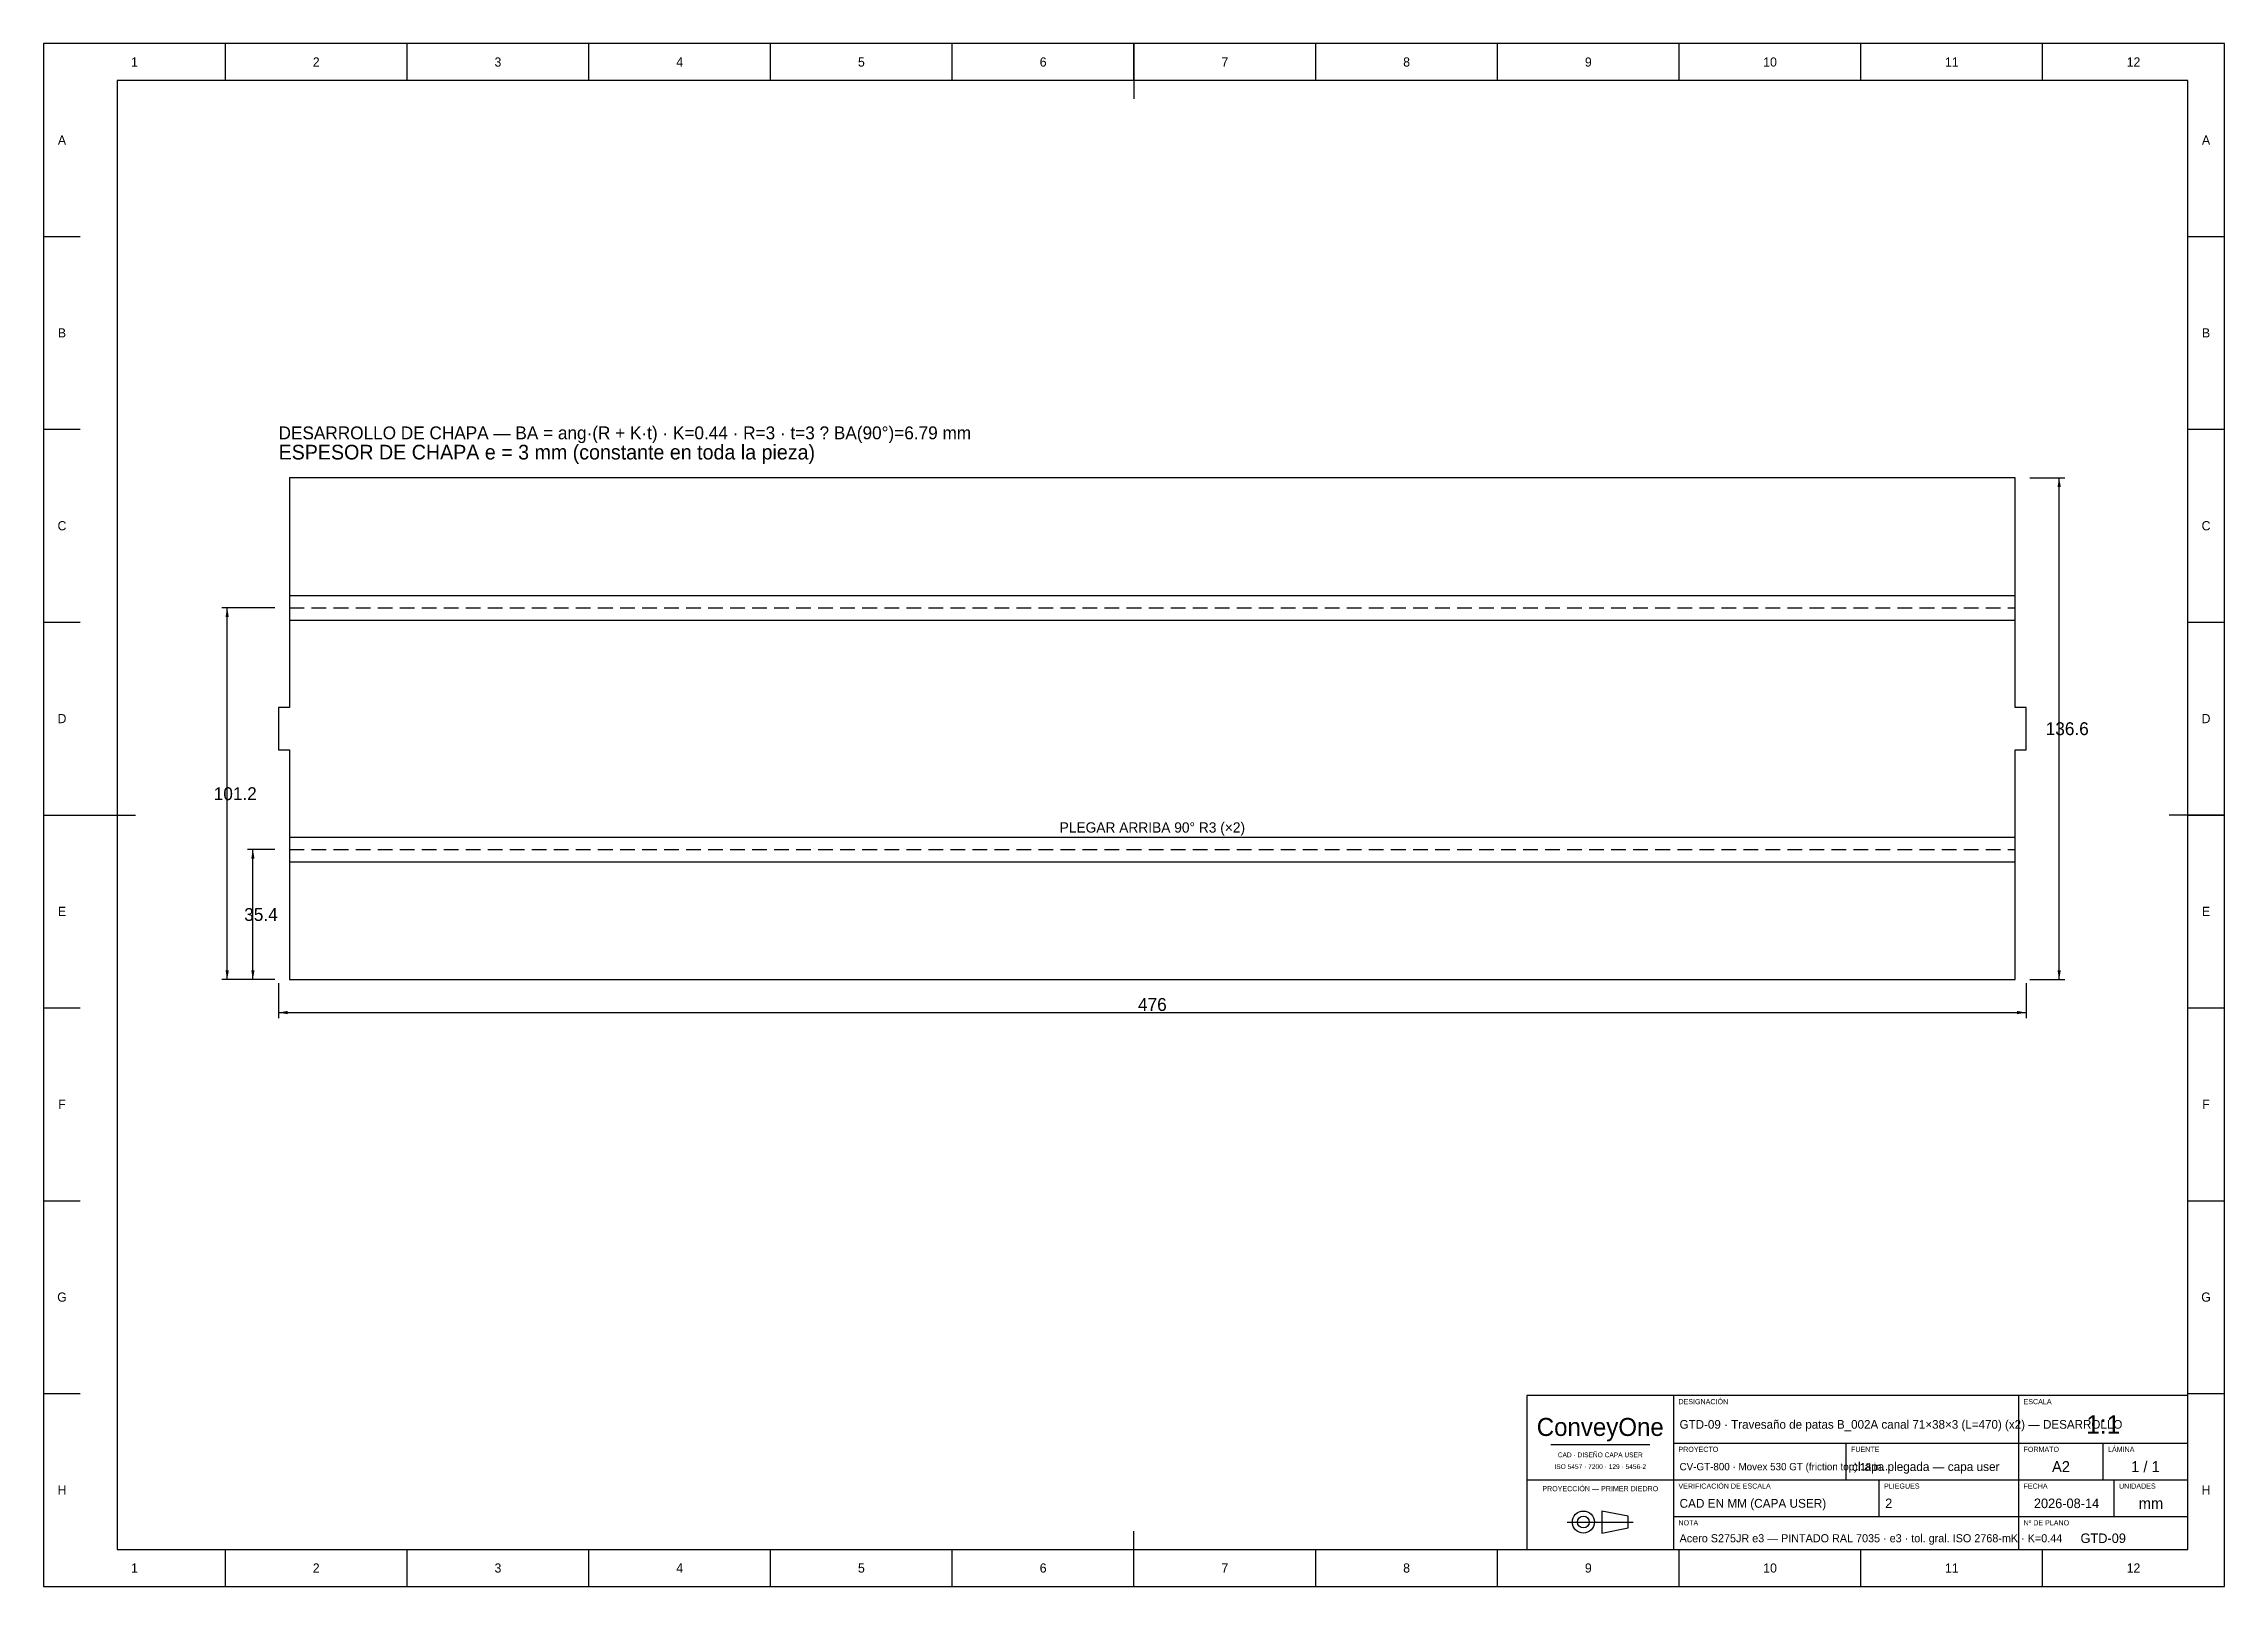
# Model space of a CAD drawing. Extents: x 0 to 594, y 0 to 420.
import ezdxf
from ezdxf.enums import TextEntityAlignment as Align

# ---------------------------------------------------------------- set-up
doc = ezdxf.new("R2010")
doc.units = 0
doc.linetypes.add('DASHED', pattern=[6, 4, -2])
for name, color, linetype in [('COTAS', 7, 'CONTINUOUS'), ('FINA', 7, 'CONTINUOUS'), ('NORMA', 7, 'CONTINUOUS'), ('PLIEGUE', 1, 'DASHED'), ('TEXTO', 7, 'CONTINUOUS'), ('VISIBLE', 7, 'CONTINUOUS')]:
    doc.layers.add(name, color=color, linetype=linetype)

msp = doc.modelspace()

# ---------------------------------------------------------------- linework, layer by layer
at = {"layer": 'COTAS'}
for p, q in [((541, 301.785), (550.5, 301.785)), ((549, 165.215), (549, 301.785)), ((63, 266.395), (48.5, 266.395)), ((50, 165.215), (50, 266.395)), ((63, 200.605), (55.5, 200.605)), ((57, 165.215), (57, 200.605)), ((63, 165.215), (48.5, 165.215)), ((63, 165.215), (55.5, 165.215)), ((64, 164.215), (64, 154.715)), ((540, 164.215), (540, 154.715)), ((541, 165.215), (550.5, 165.215)), ((64, 156.215), (540, 156.215))]:
    msp.add_line(p, q, dxfattribs=at)
for points in [[(549, 301.785), (549.45, 299.285), (548.55, 299.285)], [(50, 266.395), (50.45, 263.895), (49.55, 263.895)], [(57, 200.605), (57.45, 198.105), (56.55, 198.105)], [(50, 165.215), (50.45, 167.715), (49.55, 167.715)], [(57, 165.215), (57.45, 167.715), (56.55, 167.715)], [(549, 165.215), (549.45, 167.715), (548.55, 167.715)], [(64, 156.215), (66.5, 156.665), (66.5, 155.765)], [(540, 156.215), (537.5, 156.665), (537.5, 155.765)]]:
    msp.add_solid(points, dxfattribs=at)
at = {"layer": 'FINA'}
for p, q in [((594, 420), (0, 420)), ((0, 420), (0, 0)), ((49.5, 410), (49.5, 420)), ((99, 410), (99, 420)), ((148.5, 410), (148.5, 420)), ((198, 410), (198, 420)), ((247.5, 410), (247.5, 420)), ((297, 410), (297, 420)), ((346.5, 410), (346.5, 420)), ((396, 410), (396, 420)), ((445.5, 410), (445.5, 420)), ((495, 410), (495, 420)), ((544.5, 410), (544.5, 420)), ((594, 0), (594, 420)), ((0, 367.5), (10, 367.5)), ((584, 367.5), (594, 367.5)), ((0, 315), (10, 315)), ((584, 315), (594, 315)), ((67, 269.785), (537, 269.785)), ((0, 262.5), (10, 262.5)), ((67, 263.005), (537, 263.005)), ((584, 262.5), (594, 262.5)), ((0, 210), (10, 210)), ((584, 210), (594, 210)), ((67, 204.005), (537, 204.005)), ((67, 197.215), (537, 197.215)), ((0, 157.5), (10, 157.5)), ((584, 157.5), (594, 157.5)), ((0, 105), (10, 105)), ((584, 105), (594, 105)), ((0, 52.5), (10, 52.5)), ((584, 52.5), (594, 52.5)), ((410.5, 38.6), (437.5, 38.6)), ((444, 39), (538, 39)), ((491, 29), (491, 39)), ((538, 39), (584, 39)), ((561, 29), (561, 39)), ((404, 29), (444, 29)), ((444, 29), (538, 29)), ((500, 19), (500, 29)), ((538, 29), (584, 29)), ((564, 19), (564, 29)), ((444, 19), (538, 19)), ((538, 19), (584, 19)), ((415.03, 17.5), (432.97, 17.5)), ((49.5, 0), (49.5, 10)), ((99, 0), (99, 10)), ((148.5, 0), (148.5, 10)), ((198, 0), (198, 10)), ((247.5, 0), (247.5, 10)), ((297, 0), (297, 10)), ((346.5, 0), (346.5, 10)), ((396, 0), (396, 10)), ((445.5, 0), (445.5, 10)), ((495, 0), (495, 10)), ((544.5, 0), (544.5, 10)), ((0, 0), (594, 0))]:
    msp.add_line(p, q, dxfattribs=at)
at = {"layer": 'NORMA'}
for p, q in [((297, 420), (297, 405)), ((584, 410), (20, 410)), ((20, 410), (20, 10)), ((584, 10), (584, 410)), ((0, 210), (25, 210)), ((594, 210), (579, 210)), ((584, 52), (404, 52)), ((404, 52), (404, 10)), ((444, 10), (444, 52)), ((538, 10), (538, 52)), ((584, 10), (584, 52)), ((297, 0), (297, 15)), ((20, 10), (584, 10)), ((404, 10), (584, 10))]:
    msp.add_line(p, q, dxfattribs=at)
at = {"layer": 'PLIEGUE'}
for p, q in [((67, 266.395), (537, 266.395)), ((67, 200.605), (537, 200.605))]:
    msp.add_line(p, q, dxfattribs=at)
at = {"layer": 'TEXTO'}
for p, q in [((431.59, 19.11), (424.46, 20.49)), ((424.46, 20.49), (424.46, 14.51)), ((431.59, 15.89), (431.59, 19.11)), ((424.46, 14.51), (431.59, 15.89))]:
    msp.add_line(p, q, dxfattribs=at)
for radius in [2.99, 1.61]:
    msp.add_circle((419.4, 17.5), radius, dxfattribs=at)
at = {"layer": 'VISIBLE'}
for p, q in [((537, 301.785), (67, 301.785)), ((67, 301.785), (67, 239.305)), ((537, 239.305), (537, 301.785)), ((67, 239.305), (64, 239.305)), ((64, 239.305), (64, 227.705)), ((540, 239.305), (537, 239.305)), ((540, 227.705), (540, 239.305)), ((64, 227.705), (67, 227.705)), ((67, 227.705), (67, 165.215)), ((537, 165.215), (537, 227.705)), ((537, 227.705), (540, 227.705)), ((67, 165.215), (537, 165.215))]:
    msp.add_line(p, q, dxfattribs=at)

# ---------------------------------------------------------------- texts
at = {"layer": 'COTAS'}
for s, p in [('136.6', (551.2, 233.5)), ('101.2', (52.2, 215.805)), ('35.4', (59.2, 182.91)), ('476', (302, 158.415))]:
    msp.add_text(s, height=3.5, dxfattribs=at).set_placement(p, align=Align.MIDDLE_CENTER)
at = {"layer": 'TEXTO'}
for s, height, p in [('1', 2.5, (24.75, 415)), ('2', 2.5, (74.25, 415)), ('3', 2.5, (123.75, 415)), ('4', 2.5, (173.25, 415)), ('5', 2.5, (222.75, 415)), ('6', 2.5, (272.25, 415)), ('7', 2.5, (321.75, 415)), ('8', 2.5, (371.25, 415)), ('9', 2.5, (420.75, 415)), ('10', 2.5, (470.25, 415)), ('11', 2.5, (519.75, 415)), ('12', 2.5, (569.25, 415)), ('A', 2.5, (5, 393.75)), ('A', 2.5, (589, 393.75)), ('B', 2.5, (5, 341.25)), ('B', 2.5, (589, 341.25)), ('C', 2.5, (5, 288.75)), ('C', 2.5, (589, 288.75)), ('D', 2.5, (5, 236.25)), ('D', 2.5, (589, 236.25)), ('PLEGAR ARRIBA 90° R3 (×2)', 2.8, (302, 206.605)), ('E', 2.5, (5, 183.75)), ('E', 2.5, (589, 183.75)), ('F', 2.5, (5, 131.25)), ('F', 2.5, (589, 131.25)), ('G', 2.5, (5, 78.75)), ('G', 2.5, (589, 78.75)), ('ConveyOne', 4.9, (424, 43.4)), ('1:1', 5, (561, 44.1)), ('CAD · DISEÑO CAPA USER', 1.3, (424, 35.8)), ('ISO 5457 · 7200 · 129 · 5456-2', 1.3, (424, 32.6)), ('A2', 3, (549.5, 32.6)), ('1 / 1', 3, (572.5, 32.6)), ('H', 2.5, (5, 26.25)), ('PROYECCIÓN — PRIMER DIEDRO', 1.4, (424, 26.6)), ('2026-08-14', 2.6, (551, 22.6)), ('H', 2.5, (589, 26.25)), ('mm', 3, (574, 22.6)), ('GTD-09', 2.6, (561, 13.1)), ('1', 2.5, (24.75, 5)), ('2', 2.5, (74.25, 5)), ('3', 2.5, (123.75, 5)), ('4', 2.5, (173.25, 5)), ('5', 2.5, (222.75, 5)), ('6', 2.5, (272.25, 5)), ('7', 2.5, (321.75, 5)), ('8', 2.5, (371.25, 5)), ('9', 2.5, (420.75, 5)), ('10', 2.5, (470.25, 5)), ('11', 2.5, (519.75, 5)), ('12', 2.5, (569.25, 5))]:
    msp.add_text(s, height=height, dxfattribs=at).set_placement(p, align=Align.MIDDLE_CENTER)
for s, height, p in [('DESARROLLO DE CHAPA — BA = ang·(R + K·t) · K=0.44 · R=3 · t=3 ? BA(90°)=6.79 mm', 3.5, (64, 312.285)), ('ESPESOR DE CHAPA e = 3 mm (constante en toda la pieza)', 4, (64, 306.785)), ('DESIGNACIÓN', 1.4, (445.3, 49.6)), ('ESCALA', 1.4, (539.3, 49.6)), ('PROYECTO', 1.4, (445.3, 36.6)), ('FUENTE', 1.4, (492.3, 36.6)), ('FORMATO', 1.4, (539.3, 36.6)), ('LÁMINA', 1.4, (562.3, 36.6)), ('VERIFICACIÓN DE ESCALA', 1.4, (445.3, 26.6)), ('PLIEGUES', 1.4, (501.3, 26.6)), ('FECHA', 1.4, (539.3, 26.6)), ('UNIDADES', 1.4, (565.3, 26.6)), ('NOTA', 1.4, (445.3, 16.6)), ('Nº DE PLANO', 1.4, (539.3, 16.6))]:
    msp.add_text(s, height=height, dxfattribs=at).set_placement(p)
for s, height, p in [('GTD-09 · Travesaño de patas B_002A canal 71×38×3 (L=470) (x2) — DESARROLLO', 2.3637, (445.6, 44.1)), ('CV-GT-800 · Movex 530 GT (friction top) 18 in…', 2, (445.6, 32.6)), ('chapa plegada — capa user', 2.4, (492.6, 32.6)), ('CAD EN MM (CAPA USER)', 2.4, (445.6, 22.6)), ('2', 2.6, (501.6, 22.6)), ('Acero S275JR e3 — PINTADO RAL 7035 · e3 · tol. gral. ISO 2768-mK · K=0.44', 2.2, (445.6, 13.1))]:
    msp.add_text(s, height=height, dxfattribs=at).set_placement(p, align=Align.MIDDLE_LEFT)

doc.saveas('drawing.dxf')
